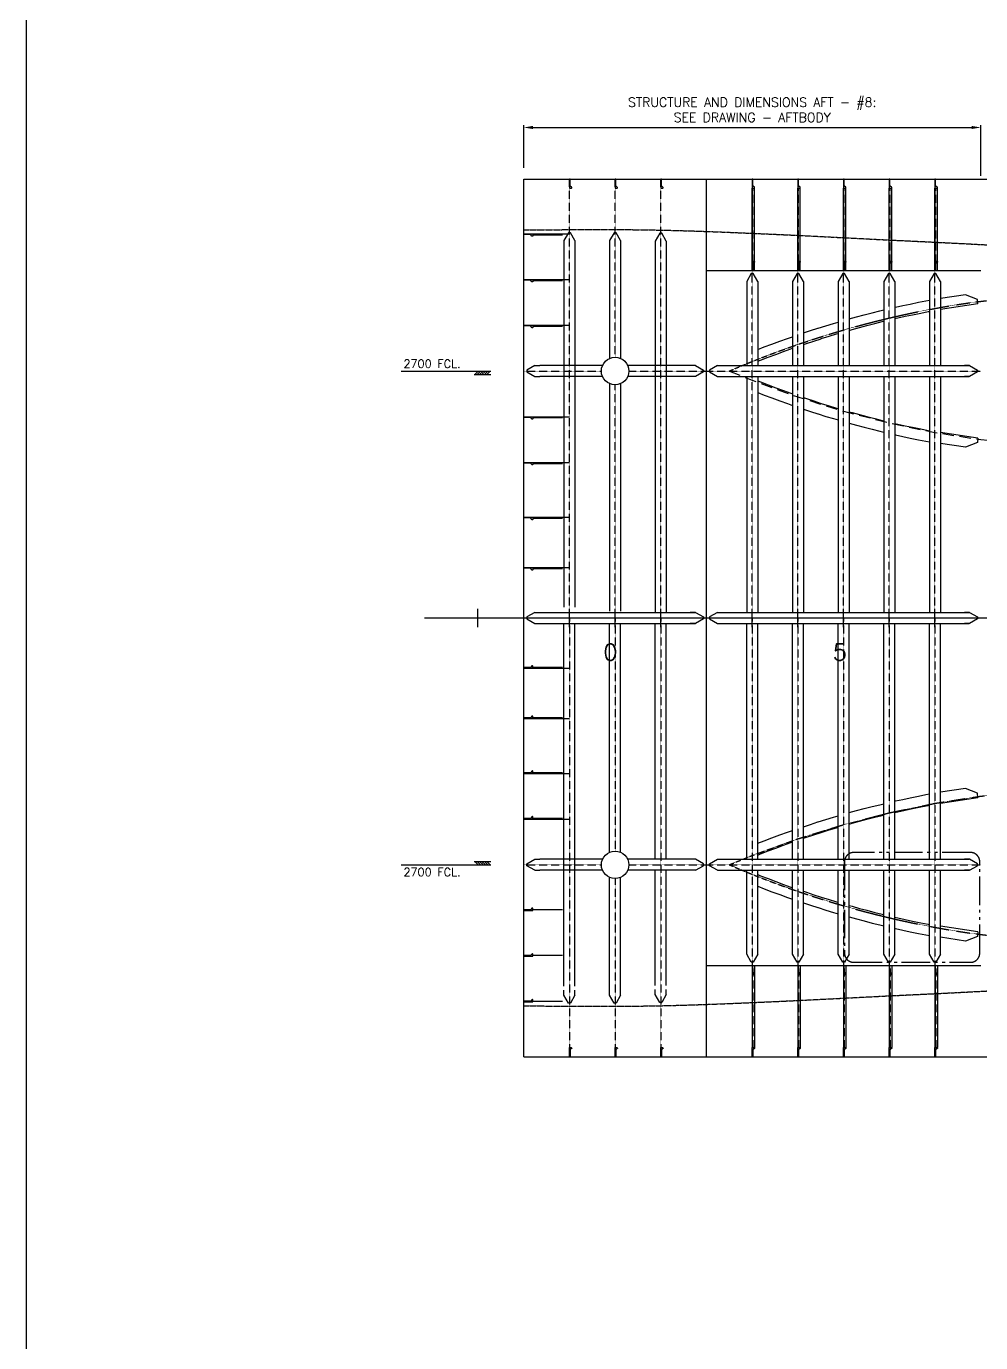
# Model space of a CAD drawing. Extents: x 53504 to 151281, y 25397 to 132894.
# Drawn here: x 84447 to 94889, y 99478 to 113874 of the extents above; entities that cross this region are included whole.
import ezdxf

# ---------------------------------------------------------------- set-up
doc = ezdxf.new("R2010")
doc.units = 0
doc.header["$LTSCALE"] = 250
for name, pattern in [('CENTER', [3, 2.5, -0.25, 0, -0.25]), ('DASHED', [0.75, 0.5, -0.25]), ('PHANTOM', [2.1, 1.25, -0.2, 0.125, -0.2, 0.125, -0.2])]:
    doc.linetypes.add(name, pattern=pattern)
doc.layers.get('0').update_dxf_attribs({"linetype": 'CONTINUOUS'})
doc.layers.get('DEFPOINTS').update_dxf_attribs({"linetype": 'CONTINUOUS'})
for name, color, linetype in [('S0CE1', 1, 'CENTER'), ('S0CO1', 1, 'CONTINUOUS'), ('S0CO2', 2, 'CONTINUOUS'), ('S0CO5', 4, 'CONTINUOUS'), ('S0DA1', 1, 'DASHED'), ('S0DA2', 2, 'DASHED'), ('S0DA3', 3, 'DASHED'), ('S0DIM', 2, 'CONTINUOUS'), ('S0PH1', 1, 'PHANTOM'), ('S0TX2', 2, 'CONTINUOUS')]:
    doc.layers.add(name, color=color, linetype=linetype)
doc.styles.add('18', font='romans', dxfattribs={"height": 180})
doc.styles.add('ROMANS', font='romans', dxfattribs={"height": 100})
doc.dimstyles.get("Standard").update_dxf_attribs({"dimscale": 50, "dimtxt": 2, "dimasz": 2, "dimexe": 0.5, "dimexo": 1, "dimgap": 1, "dimtad": 1, "dimdsep": 46, "dimtxsty": 'ROMANS', "dimcen": 1.5, "dimclrd": 1, "dimclre": 1, "dimclrt": 2, "dimazin": 2, "dimtfac": 1, "dimtmove": 2, "dimatfit": 3, "dimfxl": 1, "dimtvp": 100, "dimtolj": 1, "dimarcsym": 0})

# ---------------------------------------------------------------- blocks, each defined once
blk = doc.blocks.new('snip')
at = {"color": 0, "linetype": 'ByBlock'}
for p, q in [((-75, -151), (-75, -221)), ((75, -151), (75, -221))]:
    blk.add_line(p, q, dxfattribs=at)
blk.add_lwpolyline([(75, -151), (13, -43), (-12, -43), (-75, -151)], dxfattribs=at)
blk = doc.blocks.new('HP100x7')
at = {"color": 0}
blk.add_lwpolyline([(0, 0), (0, -100), (20, -100, 0.767327), (24, -89), (10, -79, -0.267949), (7, -75), (7, 0)], format="xyb", close=True, dxfattribs=at)
blk = doc.blocks.new('*X7')
at = {"color": 0}
for p, q in [((13410, 17177), (13450, 17217)), ((13439, 17177), (13479, 17217)), ((13467, 17177), (13507, 17217)), ((13495, 17177), (13535, 17217)), ((13523, 17177), (13563, 17217)), ((13552, 17177), (13592, 17217))]:
    blk.add_line(p, q, dxfattribs=at)
blk = doc.blocks.new('TYKK')
at = {"layer": 'S0CO1'}
for p, q in [((-2.04, 0.82), (2.04, 0.82)), ((-2.04, 0), (2.04, 0))]:
    blk.add_line(p, q, dxfattribs=at)
at = {"layer": 'S0CO1', "xscale": 0.0204, "yscale": 0.0204, "zscale": 0.0204}
blk.add_blockref('*X7', (-275.41, -350.41), dxfattribs=at)
blk = doc.blocks.new('*D113')
at = {"layer": 'DEFPOINTS', "color": 0, "transparency": 16777216}
for p in [(94889, 112768), (89889, 112278), (94889, 112191)]:
    blk.add_point(p, dxfattribs=at)
at = {"layer": 'S0CO1', "color": 1, "lineweight": -2, "transparency": 16777216}
for p, q in [((89889, 112328), (89889, 112793)), ((89989, 112768), (94789, 112768)), ((94889, 112241), (94889, 112793))]:
    blk.add_line(p, q, dxfattribs=at)
at = {"layer": 'S0CO1', "color": 1, "transparency": 16777216}
for points in [[(89989, 112785), (89989, 112751), (89889, 112768)], [(94789, 112785), (94789, 112751), (94889, 112768)]]:
    blk.add_solid(points, dxfattribs=at)
at = {"layer": 'S0CO1', "color": 2, "transparency": 16777216, "insert": (92389, 112961), "char_height": 100, "attachment_point": 5, "style": 'ROMANS'}
blk.add_mtext('\\A1;STRUCTURE AND DIMENSIONS AFT - #8:\\PSEE DRAWING - AFTBODY', dxfattribs=at)

msp = doc.modelspace()

# ---------------------------------------------------------------- linework, layer by layer
at = {"layer": 'S0CE1', "color": 0, "ltscale": 0.02}
msp.add_line((88804.363, 107404.555), (126017.273, 107404.555), dxfattribs=at)
at = {"layer": 'S0CO1', "color": 6}
msp.add_line((84446.818, 131749.218), (84446.818, 85812.296), dxfattribs=at)
at = {"layer": 'S0CO1', "color": 0}
for p, q in [((92388.569, 111204.555), (92388.569, 112104.555)), ((92414.918, 111204.555), (92414.918, 112104.555)), ((92888.569, 111204.555), (92888.569, 112104.555)), ((92914.918, 111204.555), (92914.918, 112104.555)), ((93388.569, 111204.555), (93388.569, 112104.555)), ((93414.918, 111204.555), (93414.918, 112104.555)), ((93888.569, 111204.555), (93888.569, 112104.555)), ((93914.918, 111204.555), (93914.918, 112104.555)), ((94388.569, 111204.555), (94388.569, 112104.555)), ((94414.918, 111204.555), (94414.918, 112104.555)), ((89988.569, 111604.555), (90388.569, 111604.555)), ((89988.569, 111594.555), (90313.569, 111594.555)), ((90328.569, 111474.454), (90328.569, 107523.694)), ((90448.569, 111474.454), (90448.569, 107523.694)), ((90828.569, 111475.368), (90828.569, 110242.032)), ((90948.569, 111475.368), (90948.569, 110242.032)), ((91328.569, 111469.236), (91328.569, 107464.555)), ((91448.569, 111469.236), (91448.569, 107464.555)), ((89988.569, 111104.555), (90388.569, 111104.555)), ((89988.569, 111094.555), (90313.569, 111094.555)), ((92328.569, 111027.996), (92328.569, 110164.555)), ((92448.569, 111027.996), (92448.569, 110164.555)), ((92828.569, 111027.996), (92828.569, 110164.555)), ((92948.569, 111027.996), (92948.569, 110164.555)), ((93328.569, 111027.996), (93328.569, 110164.555)), ((93448.569, 111027.996), (93448.569, 110164.555)), ((93828.569, 111027.996), (93828.569, 110164.555)), ((93948.569, 111027.996), (93948.569, 110164.555)), ((94328.569, 111027.996), (94328.569, 110164.555)), ((94448.569, 111027.996), (94448.569, 110164.555)), ((94720.64, 110938.443), (94448.569, 110897.493)), ((94852.8, 110887.517), (94720.64, 110938.443)), ((94858.569, 110837.851), (94852.8, 110887.517)), ((94858.569, 110837.851), (94448.569, 110776.141)), ((89988.569, 110604.555), (90388.569, 110604.555)), ((89988.569, 110594.555), (90313.569, 110594.555)), ((90751.092, 110164.555), (90065.128, 110164.555)), ((91712.011, 110164.555), (91026.047, 110164.555)), ((92065.128, 110164.555), (94763.634, 110164.555)), ((90751.092, 110044.555), (90065.128, 110044.555)), ((91712.011, 110044.555), (91026.047, 110044.555)), ((92065.128, 110044.555), (94763.634, 110044.555)), ((92328.569, 110044.555), (92328.569, 107464.555)), ((92448.569, 110044.555), (92448.569, 107464.555)), ((92828.569, 110044.555), (92828.569, 107464.555)), ((92948.569, 110044.555), (92948.569, 107464.555)), ((93328.569, 110044.555), (93328.569, 107464.555)), ((93448.569, 110044.555), (93448.569, 107464.555)), ((93828.569, 110044.555), (93828.569, 107464.555)), ((93948.569, 110044.555), (93948.569, 107464.555)), ((94328.569, 110044.555), (94328.569, 107464.555)), ((94448.569, 110044.555), (94448.569, 107464.555)), ((90828.569, 109967.077), (90828.569, 107479.555)), ((90948.569, 109967.077), (90948.569, 107479.555)), ((89988.569, 109604.555), (90388.569, 109604.555)), ((89988.569, 109594.555), (90313.569, 109594.555)), ((94858.569, 109371.258), (94448.569, 109432.968)), ((94720.64, 109270.666), (94448.569, 109311.616)), ((94852.8, 109321.592), (94720.64, 109270.666)), ((94858.569, 109371.258), (94852.8, 109321.592)), ((89988.569, 109104.555), (90388.569, 109104.555)), ((89988.569, 109094.555), (90313.569, 109094.555)), ((89988.569, 108504.555), (90388.569, 108504.555)), ((89988.569, 108494.555), (90313.569, 108494.555)), ((89988.569, 107954.555), (90388.569, 107954.555)), ((89988.569, 107944.555), (90313.569, 107944.555)), ((90009.302, 107464.555), (91767.837, 107464.555)), ((92065.128, 107464.555), (94763.634, 107464.555)), ((90009.302, 107344.555), (91767.837, 107344.555)), ((90328.569, 103378.795), (90328.569, 107344.555)), ((90448.569, 103378.795), (90448.569, 107344.555)), ((90828.569, 104842.032), (90828.569, 107344.555)), ((90948.569, 104842.032), (90948.569, 107344.555)), ((91328.569, 104764.555), (91328.569, 107344.555)), ((91448.569, 104764.555), (91448.569, 107344.555)), ((92065.128, 107344.555), (94763.634, 107344.555)), ((92328.569, 104764.555), (92328.569, 107344.555)), ((92448.569, 104764.555), (92448.569, 107344.555)), ((92828.569, 104764.555), (92828.569, 107344.555)), ((92948.569, 104764.555), (92948.569, 107344.555)), ((93328.569, 104764.555), (93328.569, 107344.555)), ((93448.569, 104764.555), (93448.569, 107344.555)), ((93828.569, 104764.555), (93828.569, 107344.555)), ((93948.569, 104764.555), (93948.569, 107344.555)), ((94328.569, 104764.555), (94328.569, 107344.555)), ((94448.569, 104764.555), (94448.569, 107344.555)), ((89988.569, 106864.555), (90313.569, 106864.555)), ((89988.569, 106854.555), (90388.569, 106854.555)), ((89988.569, 106314.555), (90313.569, 106314.555)), ((89988.569, 106304.555), (90388.569, 106304.555)), ((89988.569, 105714.555), (90313.569, 105714.555)), ((89988.569, 105704.555), (90388.569, 105704.555)), ((94720.64, 105538.443), (94448.569, 105497.493)), ((94852.8, 105487.517), (94720.64, 105538.443)), ((94858.569, 105437.851), (94448.569, 105376.141)), ((94858.569, 105437.851), (94852.8, 105487.517)), ((89988.569, 105214.555), (90313.569, 105214.555)), ((89988.569, 105204.555), (90388.569, 105204.555)), ((90751.092, 104764.555), (90065.128, 104764.555)), ((91712.011, 104764.555), (91026.047, 104764.555)), ((92065.128, 104764.555), (94763.634, 104764.555)), ((90751.092, 104644.555), (90065.128, 104644.555)), ((90828.569, 103333.741), (90828.569, 104567.077)), ((90948.569, 103333.741), (90948.569, 104567.077)), ((91712.011, 104644.555), (91026.047, 104644.555)), ((91328.569, 103384.013), (91328.569, 104644.555)), ((91448.569, 103384.013), (91448.569, 104644.555)), ((92065.128, 104644.555), (94763.634, 104644.555)), ((92328.569, 103781.113), (92328.569, 104644.555)), ((92448.569, 103781.113), (92448.569, 104644.555)), ((92828.569, 103781.113), (92828.569, 104644.555)), ((92948.569, 103781.113), (92948.569, 104644.555)), ((93328.569, 103781.113), (93328.569, 104644.555)), ((93448.569, 103781.113), (93448.569, 104644.555)), ((93828.569, 103781.113), (93828.569, 104644.555)), ((93948.569, 103781.113), (93948.569, 104644.555)), ((94328.569, 103781.113), (94328.569, 104644.555)), ((94448.569, 103781.113), (94448.569, 104644.555)), ((89988.569, 104214.555), (90313.569, 104214.555)), ((94858.569, 103971.258), (94448.569, 104032.968)), ((94858.569, 103971.258), (94852.8, 103921.592)), ((94720.64, 103870.666), (94448.569, 103911.616)), ((94852.8, 103921.592), (94720.64, 103870.666)), ((89988.569, 103714.555), (90313.569, 103714.555)), ((92388.569, 103604.555), (92388.569, 102704.555)), ((92414.918, 103604.555), (92414.918, 102704.555)), ((92888.569, 103604.555), (92888.569, 102704.555)), ((92914.918, 103604.555), (92914.918, 102704.555)), ((93388.569, 103604.555), (93388.569, 102704.555)), ((93414.918, 103604.555), (93414.918, 102704.555)), ((93888.569, 103604.555), (93888.569, 102704.555)), ((93914.918, 103604.555), (93914.918, 102704.555)), ((94388.569, 103604.555), (94388.569, 102704.555)), ((94414.918, 103604.555), (94414.918, 102704.555)), ((89988.569, 103214.555), (90313.569, 103214.555))]:
    msp.add_line(p, q, dxfattribs=at)
at = {"layer": 'S0CO1', "color": 0, "linetype": 'Continuous'}
msp.add_line((90888.569, 107304.555), (90888.569, 107504.555), dxfattribs=at)
at = {"layer": 'S0CO1', "color": 0, "flags": 128}
for points in [[(93948.569, 110800.55), (93955.484, 110802.144), (94036.567, 110820.132), (94117.459, 110837.411), (94209.214, 110856.23), (94289.928, 110872.094), (94328.569, 110879.382)], [(93448.569, 110674.16), (93449.966, 110674.556), (93531.276, 110696.879), (93612.434, 110718.47), (93702.203, 110741.561), (93784.022, 110761.867), (93828.569, 110772.543)], [(93948.569, 110677.4), (93981.961, 110685.1), (94062.096, 110702.878), (94142.048, 110719.956), (94232.842, 110738.578), (94312.62, 110754.258), (94328.569, 110757.266)], [(92948.569, 110521.115), (93025.516, 110546.461), (93107.249, 110572.645), (93108.697, 110573.102), (93196.163, 110600.318), (93278.58, 110625.194), (93328.569, 110639.836)], [(93448.569, 110549.43), (93482.217, 110558.97), (93562.587, 110581.035), (93642.808, 110602.377), (93731.603, 110625.217), (93812.458, 110645.284), (93828.569, 110649.145)], [(92448.569, 110340.198), (92520.339, 110367.982), (92603.7, 110399.443), (92690.197, 110431.238), (92773.174, 110460.935), (92828.569, 110480.24)], [(92948.569, 110394.463), (92981.485, 110405.615), (93062.593, 110432.332), (93143.635, 110458.294), (93144.604, 110458.6), (93231.328, 110485.585), (93312.782, 110510.171), (93328.569, 110514.795)], [(92448.569, 110211.199), (92480.721, 110223.967), (92563.186, 110255.891), (92645.588, 110286.99), (92731.117, 110318.43), (92813.137, 110347.784), (92828.569, 110353.162)], [(92448.569, 109997.91), (92480.721, 109985.143), (92563.186, 109953.218), (92645.588, 109922.119), (92731.117, 109890.679), (92813.137, 109861.325), (92828.569, 109855.947)], [(92448.569, 109868.911), (92520.339, 109841.127), (92603.7, 109809.666), (92690.197, 109777.871), (92773.174, 109748.174), (92828.569, 109728.869)], [(92948.569, 109814.646), (92981.485, 109803.494), (93062.593, 109776.778), (93143.635, 109750.815), (93144.604, 109750.509), (93231.328, 109723.524), (93312.782, 109698.938), (93328.569, 109694.314)], [(92948.569, 109687.994), (93025.516, 109662.648), (93107.249, 109636.464), (93108.697, 109636.007), (93196.163, 109608.791), (93278.58, 109583.915), (93328.569, 109569.274)], [(93448.569, 109659.679), (93482.217, 109650.139), (93562.587, 109628.075), (93642.808, 109606.733), (93731.603, 109583.892), (93812.458, 109563.825), (93828.569, 109559.964)], [(93448.569, 109534.949), (93449.966, 109534.553), (93531.276, 109512.23), (93612.434, 109490.639), (93702.203, 109467.548), (93784.022, 109447.242), (93828.569, 109436.566)], [(93948.569, 109531.709), (93981.961, 109524.009), (94062.096, 109506.231), (94142.048, 109489.153), (94232.842, 109470.531), (94312.62, 109454.851), (94328.569, 109451.843)], [(93948.569, 109408.559), (93955.484, 109406.965), (94036.567, 109388.977), (94117.459, 109371.698), (94209.214, 109352.879), (94289.928, 109337.015), (94328.569, 109329.727)], [(93948.569, 105400.55), (93955.484, 105402.144), (94036.567, 105420.132), (94117.459, 105437.411), (94209.214, 105456.23), (94289.928, 105472.094), (94328.569, 105479.382)], [(92948.569, 105121.115), (93025.516, 105146.461), (93107.249, 105172.645), (93108.697, 105173.102), (93196.163, 105200.318), (93278.58, 105225.194), (93328.569, 105239.836)], [(93448.569, 105274.16), (93449.966, 105274.556), (93531.276, 105296.879), (93612.434, 105318.47), (93702.203, 105341.561), (93784.022, 105361.867), (93828.569, 105372.543)], [(93448.569, 105149.43), (93482.217, 105158.97), (93562.587, 105181.035), (93642.808, 105202.377), (93731.603, 105225.217), (93812.458, 105245.284), (93828.569, 105249.145)], [(93948.569, 105277.4), (93981.961, 105285.1), (94062.096, 105302.878), (94142.048, 105319.956), (94232.842, 105338.578), (94312.62, 105354.258), (94328.569, 105357.266)], [(92948.569, 104994.463), (92981.485, 105005.615), (93062.593, 105032.332), (93143.635, 105058.294), (93144.604, 105058.6), (93231.328, 105085.585), (93312.782, 105110.171), (93328.569, 105114.795)], [(92448.569, 104940.198), (92520.339, 104967.982), (92603.7, 104999.443), (92690.197, 105031.238), (92773.174, 105060.935), (92828.569, 105080.24)], [(92448.569, 104811.199), (92480.721, 104823.967), (92563.186, 104855.891), (92645.588, 104886.99), (92731.117, 104918.43), (92813.137, 104947.784), (92828.569, 104953.162)], [(92448.569, 104597.91), (92480.721, 104585.143), (92563.186, 104553.218), (92645.588, 104522.119), (92731.117, 104490.679), (92813.137, 104461.325), (92828.569, 104455.947)], [(92448.569, 104468.911), (92520.339, 104441.127), (92603.7, 104409.666), (92690.197, 104377.871), (92773.174, 104348.174), (92828.569, 104328.869)], [(92948.569, 104414.646), (92981.485, 104403.494), (93062.593, 104376.778), (93143.635, 104350.815), (93144.604, 104350.509), (93231.328, 104323.524), (93312.782, 104298.938), (93328.569, 104294.314)], [(92948.569, 104287.994), (93025.516, 104262.648), (93107.249, 104236.464), (93108.697, 104236.007), (93196.163, 104208.791), (93278.58, 104183.915), (93328.569, 104169.274)], [(93448.569, 104259.679), (93482.217, 104250.139), (93562.587, 104228.075), (93642.808, 104206.733), (93731.603, 104183.892), (93812.458, 104163.825), (93828.569, 104159.964)], [(93448.569, 104134.949), (93449.966, 104134.553), (93531.276, 104112.23), (93612.434, 104090.639), (93702.203, 104067.548), (93784.022, 104047.242), (93828.569, 104036.566)], [(93948.569, 104131.709), (93981.961, 104124.009), (94062.096, 104106.231), (94142.048, 104089.153), (94232.842, 104070.531), (94312.62, 104054.851), (94328.569, 104051.843)], [(93948.569, 104008.559), (93955.484, 104006.965), (94036.567, 103988.977), (94117.459, 103971.698), (94209.214, 103952.879), (94289.928, 103937.015), (94328.569, 103929.727)]]:
    msp.add_lwpolyline(points, dxfattribs=at)
at = {"layer": 'S0CO5', "color": 0}
for p, q in [((89888.569, 112204.555), (108020.329, 112204.555)), ((91888.569, 102604.555), (91888.569, 112204.555)), ((91888.569, 111204.555), (94888.569, 111204.555)), ((91888.569, 103604.555), (94888.569, 103604.555)), ((89888.569, 102604.555), (108020.329, 102604.555))]:
    msp.add_line(p, q, dxfattribs=at)
msp.add_lwpolyline([(89888.569, 102604.555), (89888.569, 107504.555), (89888.569, 109404.555), (89888.569, 110155.716), (89888.569, 110904.555), (89888.569, 111193.308), (89888.569, 111476.666), (89888.569, 111743.805), (89888.569, 111975.717), (89888.569, 112141.381), (89888.569, 112204.555), (89888.569, 112204.555)], dxfattribs=at)
for centre in [(90888.569, 110104.555), (90888.569, 104704.555)]:
    msp.add_circle(centre, 150, dxfattribs=at)
at = {"layer": 'S0DA1', "color": 0, "ltscale": 0.02}
for p, q in [((92396.569, 111204.555), (92396.569, 112104.555)), ((92896.569, 111204.555), (92896.569, 112104.555)), ((93396.569, 111204.555), (93396.569, 112104.555)), ((93896.569, 111204.555), (93896.569, 112104.555)), ((94396.569, 111204.555), (94396.569, 112104.555)), ((92396.569, 103604.555), (92396.569, 102704.555)), ((92896.569, 103604.555), (92896.569, 102704.555)), ((93396.569, 103604.555), (93396.569, 102704.555)), ((93896.569, 103604.555), (93896.569, 102704.555)), ((94396.569, 103604.555), (94396.569, 102704.555))]:
    msp.add_line(p, q, dxfattribs=at)
at = {"layer": 'S0DA2', "color": 0, "ltscale": 0.02}
for p, q in [((90388.569, 107404.555), (90388.569, 112204.555)), ((90888.569, 110254.555), (90888.569, 112204.555)), ((91388.569, 107404.555), (91388.569, 112204.555)), ((92388.569, 107404.555), (92388.569, 111204.555)), ((92888.569, 107404.555), (92888.569, 111204.555)), ((93388.569, 107404.555), (93388.569, 111204.555)), ((93888.569, 107404.555), (93888.569, 111204.555)), ((94388.569, 107404.555), (94388.569, 111204.555)), ((90888.569, 107404.555), (90888.569, 109954.555)), ((90388.569, 107404.555), (90388.569, 102604.555)), ((90888.569, 107404.555), (90888.569, 104854.555)), ((91388.569, 107404.555), (91388.569, 102604.555)), ((92388.569, 107404.555), (92388.569, 103604.555)), ((92888.569, 107404.555), (92888.569, 103604.555)), ((93388.569, 107404.555), (93388.569, 103604.555)), ((93888.569, 107404.555), (93888.569, 103604.555)), ((94388.569, 107404.555), (94388.569, 103604.555)), ((90888.569, 104554.555), (90888.569, 102604.555))]:
    msp.add_line(p, q, dxfattribs=at)
at = {"layer": 'S0DA3', "color": 0, "ltscale": 0.02}
for p, q in [((89888.569, 110104.555), (90738.569, 110104.555)), ((91038.569, 110104.555), (91888.569, 110104.555)), ((91888.569, 110104.555), (94888.569, 110104.555)), ((89888.569, 107404.555), (100888.569, 107404.555)), ((89888.569, 104704.555), (90738.569, 104704.555)), ((91038.569, 104704.555), (91888.569, 104704.555)), ((91888.569, 104704.555), (94888.569, 104704.555))]:
    msp.add_line(p, q, dxfattribs=at)
at = {"layer": 'S0DA3', "color": 0, "ltscale": 0.02, "flags": 128}
for points in [[(92138.57, 110104.555), (92222.516, 110140.443), (92305.561, 110175.095), (92388.57, 110208.893), (92473.42, 110242.587), (92556.045, 110274.573), (92638.606, 110305.732), (92724.297, 110337.231), (92806.476, 110366.643), (92888.57, 110395.252), (92975.147, 110424.585), (93056.414, 110451.353), (93137.571, 110477.352), (93138.62, 110477.684), (93225.467, 110504.707), (93307.082, 110529.341), (93388.57, 110553.208), (93476.842, 110578.234), (93557.368, 110600.342), (93637.745, 110621.725), (93726.703, 110644.608), (93807.718, 110664.715), (93888.57, 110684.09), (93977.548, 110704.608), (94057.841, 110722.421), (94137.95, 110739.532), (94228.904, 110758.186), (94308.838, 110773.898), (94388.57, 110788.935), (94475.125, 110804.502), (94556.652, 110818.422), (94637.969, 110831.593), (94713.063, 110843.015), (94787.524, 110853.527), (94838.124, 110860.211), (94888.57, 110866.504), (94962.061, 110875.002), (95035.641, 110882.705), (95087.018, 110887.607), (95138.225, 110892.104), (95224.423, 110898.941), (95306.637, 110904.704), (95388.57, 110909.714), (95478.823, 110914.429), (95558.8, 110917.939), (95638.692, 110920.81), (95749.566, 110923.978), (95819.204, 110925.557), (95888.57, 110926.817), (96012.972, 110928.396), (96075.894, 110928.891), (96138.62, 110929.18), (96263.88, 110929.461), (96388.57, 110929.555), (96513.919, 110929.555), (96638.68, 110929.555), (96888.569, 110929.555), (97139.096, 110929.555), (97388.569, 110929.555), (97638.589, 110929.555), (97888.569, 110929.555), (98138.607, 110929.555), (98388.569, 110929.555), (98638.534, 110929.555), (98763.797, 110929.555), (98888.569, 110929.555), (99138.677, 110929.555), (99263.938, 110929.555), (99388.569, 110929.555), (99526.916, 110929.555), (99589.666, 110929.555), (99627.697, 110929.555), (99665.627, 110929.555), (99721.382, 110929.555), (99777.013, 110929.555), (99888.569, 110929.555)], [(92138.569, 104704.555), (92388.569, 104806.265), (92888.569, 104988.405), (93388.569, 105143.415), (93888.569, 105272.474), (94388.569, 105376.545), (94888.569, 105454.835), (95388.569, 105502.124), (95888.569, 105524.265), (96388.569, 105529.555), (96888.569, 105529.555), (97388.569, 105529.555), (97888.569, 105529.555), (98388.569, 105529.555), (98888.569, 105529.555), (99388.569, 105529.555), (99888.569, 105529.555)], [(92138.57, 104704.555), (92222.516, 104668.666), (92305.561, 104634.015), (92388.57, 104600.216), (92473.42, 104566.523), (92556.045, 104534.536), (92638.606, 104503.377), (92724.297, 104471.878), (92806.476, 104442.466), (92888.57, 104413.858), (92975.147, 104384.525), (93056.414, 104357.756), (93137.571, 104331.757), (93138.62, 104331.425), (93225.467, 104304.402), (93307.082, 104279.768), (93388.57, 104255.901), (93476.842, 104230.875), (93557.368, 104208.767), (93637.745, 104187.384), (93726.703, 104164.502), (93807.718, 104144.394), (93888.57, 104125.019), (93977.548, 104104.501), (94057.841, 104086.689), (94137.95, 104069.577), (94228.904, 104050.923), (94308.838, 104035.212), (94388.57, 104020.174), (94475.125, 104004.608), (94556.652, 103990.687), (94637.969, 103977.516), (94713.063, 103966.094), (94787.524, 103955.582), (94838.124, 103948.898), (94888.57, 103942.605), (94962.061, 103934.107), (95035.641, 103926.404), (95087.018, 103921.502), (95138.225, 103917.005), (95224.423, 103910.168), (95306.637, 103904.405), (95388.57, 103899.395), (95478.823, 103894.68), (95558.8, 103891.171), (95638.692, 103888.299), (95749.566, 103885.131), (95819.204, 103883.552), (95888.57, 103882.292), (96012.972, 103880.713), (96075.894, 103880.218), (96138.62, 103879.93), (96263.88, 103879.648), (96388.57, 103879.555), (96513.919, 103879.555), (96638.68, 103879.555), (96888.569, 103879.555), (97139.096, 103879.555), (97388.569, 103879.555), (97638.589, 103879.555), (97888.569, 103879.555), (98138.607, 103879.555), (98388.569, 103879.555), (98638.534, 103879.555), (98763.797, 103879.555), (98888.569, 103879.555), (99138.677, 103879.555), (99263.938, 103879.555), (99388.569, 103879.555), (99526.916, 103879.555), (99589.666, 103879.555), (99627.697, 103879.555), (99665.627, 103879.555), (99721.382, 103879.555), (99777.013, 103879.555), (99888.569, 103879.555)]]:
    msp.add_lwpolyline(points, dxfattribs=at)
at = {"layer": 'S0DA3', "color": 0, "flags": 128}
msp.add_lwpolyline([(92138.569, 110104.555), (92388.569, 110002.845), (92888.569, 109820.704), (93388.569, 109665.694), (93888.569, 109536.635), (94388.569, 109432.565), (94888.569, 109354.275), (95388.569, 109306.985), (95888.569, 109284.845), (96388.569, 109279.555), (96888.569, 109279.555), (97388.569, 109279.555), (97888.569, 109279.555), (98388.569, 109279.555), (98888.569, 109279.555), (99388.569, 109279.555), (99888.569, 109279.555)], dxfattribs=at)
at = {"layer": 'S0DIM', "color": 0}
for p, q in [((88549.2, 110104.595), (89529.253, 110104.595)), ((88549.2, 104704.515), (89529.253, 104704.515))]:
    msp.add_line(p, q, dxfattribs=at)
at = {"layer": 'S0PH1', "color": 0}
msp.add_line((89124.49, 107404.555), (89834.136, 107404.555), dxfattribs=at)
at = {"layer": 'S0PH1', "color": 0, "ltscale": 0.02, "flags": 128}
for points in [[(89887.572, 111646.878), (90107.674, 111648.984), (90248.414, 111650.094), (90388.57, 111651.012), (90513.818, 111651.657), (90638.569, 111652.098), (90763.82, 111652.225), (90888.57, 111651.926), (91013.828, 111651.163), (91138.582, 111649.909), (91263.831, 111648.124), (91388.57, 111645.794), (91513.839, 111642.906), (91638.597, 111639.491), (91763.839, 111635.585), (91888.57, 111631.289), (92013.837, 111626.608), (92138.588, 111621.615), (92263.842, 111616.375), (92388.57, 111611.03), (92513.84, 111605.539), (92638.584, 111599.978), (92763.834, 111594.226), (92888.57, 111588.275), (93036.667, 111580.946), (93184.755, 111573.458), (93286.663, 111568.291), (93388.57, 111563.103), (93513.834, 111556.68), (93638.564, 111550.282), (93763.835, 111543.898), (93888.57, 111537.688), (94013.838, 111531.601), (94138.568, 111525.669), (94263.839, 111519.742), (94388.57, 111513.721), (94513.84, 111507.555), (94638.581, 111501.27), (94763.841, 111494.867), (94888.57, 111488.398), (95013.848, 111481.789), (95138.588, 111475.117), (95263.838, 111468.24), (95388.569, 111461.16), (95513.872, 111453.793), (95638.659, 111446.191), (95763.87, 111438.298), (95888.57, 111430.17), (95938.377, 111426.859), (95988.185, 111423.603), (96127.488, 111414.807), (96196.936, 111410.094), (96231.877, 111407.419), (96266.662, 111404.555), (96274.824, 111403.856), (96282.987, 111403.165), (96309.417, 111401.103), (96335.765, 111399.314), (96388.57, 111396.016), (96504.5, 111388.422), (96571.709, 111383.652), (96638.7, 111378.635), (96763.9, 111369.055), (96888.57, 111359.615), (97013.767, 111350.426), (97138.635, 111341.725), (97263.76, 111333.62), (97388.57, 111326.343), (97454.747, 111322.822), (97520.72, 111319.576), (97586.873, 111316.603), (97652.817, 111313.949), (97711.866, 111311.824), (97770.715, 111309.936), (97888.57, 111306.64), (98013.815, 111303.665), (98138.596, 111301.197), (98263.812, 111299.243), (98388.57, 111297.856), (98513.825, 111296.962), (98638.569, 111296.506), (98888.569, 111295.724)], [(89887.572, 103162.231), (90107.674, 103160.125), (90248.414, 103159.015), (90388.57, 103158.097), (90513.818, 103157.452), (90638.569, 103157.011), (90763.82, 103156.884), (90888.57, 103157.183), (91013.828, 103157.946), (91138.582, 103159.201), (91263.831, 103160.985), (91388.57, 103163.315), (91513.839, 103166.203), (91638.597, 103169.618), (91763.839, 103173.524), (91888.57, 103177.82), (92013.837, 103182.501), (92138.588, 103187.494), (92263.842, 103192.734), (92388.57, 103198.079), (92513.84, 103203.57), (92638.584, 103209.131), (92763.834, 103214.883), (92888.57, 103220.834), (93036.667, 103228.163), (93184.755, 103235.651), (93286.663, 103240.818), (93388.57, 103246.006), (93513.834, 103252.43), (93638.564, 103258.827), (93763.835, 103265.211), (93888.57, 103271.421), (94013.838, 103277.508), (94138.568, 103283.44), (94263.839, 103289.367), (94388.57, 103295.389), (94513.84, 103301.555), (94638.581, 103307.839), (94763.841, 103314.242), (94888.57, 103320.711), (95013.848, 103327.32), (95138.588, 103333.992), (95263.838, 103340.869), (95388.569, 103347.949), (95513.872, 103355.316), (95638.659, 103362.918), (95763.87, 103370.811), (95888.57, 103378.939), (95938.377, 103382.25), (95988.185, 103385.506), (96127.488, 103394.302), (96196.936, 103399.015), (96231.877, 103401.69), (96266.662, 103404.555), (96274.824, 103405.254), (96282.987, 103405.944), (96309.417, 103408.006), (96335.765, 103409.795), (96388.57, 103413.093), (96504.5, 103420.687), (96571.709, 103425.457), (96638.7, 103430.474), (96763.9, 103440.055), (96888.57, 103449.494), (97013.767, 103458.683), (97138.635, 103467.384), (97263.76, 103475.489), (97388.57, 103482.766), (97454.747, 103486.287), (97520.72, 103489.534), (97586.873, 103492.506), (97652.817, 103495.16), (97711.866, 103497.285), (97770.715, 103499.173), (97888.57, 103502.469), (98013.815, 103505.444), (98138.596, 103507.912), (98263.812, 103509.866), (98388.57, 103511.253), (98513.825, 103512.147), (98638.569, 103512.603), (98888.569, 103513.385)]]:
    msp.add_lwpolyline(points, dxfattribs=at)
at = {"layer": 'S0PH1', "color": 0}
msp.add_lwpolyline([(94878.569, 103738.555), (94878.569, 104738.555, 0.414213562), (94778.569, 104838.555), (93498.569, 104838.555, 0.414213562), (93398.569, 104738.555), (93398.569, 103738.555, 0.414213562), (93498.569, 103638.555), (94778.569, 103638.555, 0.414213562)], format="xyb", close=True, dxfattribs=at)
at = {"layer": 'S0TX2', "color": 0}
for p, q in [((89388.569, 107304.555), (89388.569, 107504.555)), ((89888.569, 107304.555), (89888.569, 107504.555)), ((90388.569, 107304.555), (90388.569, 107504.555)), ((90888.569, 107304.555), (90888.569, 107504.555)), ((91388.569, 107304.555), (91388.569, 107504.555)), ((91888.569, 107304.555), (91888.569, 107504.555)), ((92388.569, 107304.555), (92388.569, 107504.555)), ((92888.569, 107304.555), (92888.569, 107504.555)), ((93388.569, 107304.555), (93388.569, 107504.555)), ((93888.569, 107304.555), (93888.569, 107504.555)), ((94388.569, 107304.555), (94388.569, 107504.555))]:
    msp.add_line(p, q, dxfattribs=at)

# ---------------------------------------------------------------- block references
at = {"layer": 'S0CO1', "color": 0, "xscale": 0.8, "yscale": 0.8, "zscale": 0.8}
for p in [(90388.569, 111651.012), (90888.569, 111651.926), (91388.569, 111645.794), (92388.569, 111204.555), (92888.569, 111204.555), (93388.569, 111204.555), (93888.569, 111204.555), (94388.569, 111204.555)]:
    msp.add_blockref('snip', p, dxfattribs=at)
at = {"layer": 'S0CO1', "color": 0, "yscale": 0.8, "zscale": 0.8}
for p, xscale, rotation in [((89888.569, 110104.555), 0.8, 89.9999999999985), ((91888.569, 110104.555), -0.8, 270), ((91888.569, 110104.555), 0.8, 90), ((94888.569, 110104.555), -0.8, 270.0000000000015), ((89888.569, 107404.555), 0.8, 90), ((91888.569, 107404.555), -0.8, 270), ((91888.569, 107404.555), 0.8, 90), ((94888.569, 107404.555), -0.8, 270), ((89888.569, 104704.555), -0.8, 90.00000000000144), ((91888.569, 104704.555), 0.8, 269.9999999999999), ((91888.569, 104704.555), -0.8, 90), ((94888.569, 104704.555), 0.8, 269.9999999999985), ((94888.569, 104704.555), 0.8, 269.9999999999985), ((92388.569, 103604.555), -0.8, 180), ((92888.569, 103604.555), -0.8, 180), ((93388.569, 103604.555), -0.8, 180), ((93888.569, 103604.555), -0.8, 180), ((94388.569, 103604.555), -0.8, 180), ((90388.569, 103158.097), -0.8, 180), ((90888.569, 103157.183), -0.8, 180), ((91388.569, 103163.315), -0.8, 180)]:
    msp.add_blockref('snip', p, dxfattribs=dict(at, xscale=xscale, rotation=rotation))
at = {"layer": 'S0CO2', "color": 0}
for p in [(90388.569, 112204.555), (90888.569, 112204.555), (91388.569, 112204.555), (92388.569, 112204.555), (92888.569, 112204.555), (93388.569, 112204.555), (93888.569, 112204.555), (94388.569, 112204.555), (92388.569, 103604.555), (92888.569, 103604.555), (93388.569, 103604.555), (93888.569, 103604.555), (94388.569, 103604.555)]:
    msp.add_blockref('HP100x7', p, dxfattribs=at)
at = {"layer": 'S0CO2', "color": 0, "xscale": -1, "rotation": 180}
for p in [(92388.569, 111204.555), (92888.569, 111204.555), (93388.569, 111204.555), (93888.569, 111204.555), (94388.569, 111204.555), (90388.569, 102604.555), (90888.569, 102604.555), (91388.569, 102604.555), (92388.569, 102604.555), (92888.569, 102604.555), (93388.569, 102604.555), (93888.569, 102604.555), (94388.569, 102604.555)]:
    msp.add_blockref('HP100x7', p, dxfattribs=at)
at = {"layer": 'S0DIM', "color": 0, "extrusion": (0, 0, -1), "xscale": -45, "yscale": 45, "zscale": -45}
msp.add_blockref('TYKK', (-89437.453, 110067.875), dxfattribs=at)
at = {"layer": 'S0DIM', "color": 0, "extrusion": (0, 0, -1), "xscale": 45, "yscale": 45, "zscale": -45, "rotation": 180}
msp.add_blockref('TYKK', (-89437.453, 104741.235), dxfattribs=at)
at = {"layer": 'S0TX2', "color": 0, "xscale": -1, "rotation": 90}
for p in [(89888.569, 111604.555), (89888.569, 111104.555), (89888.569, 110604.555), (89888.569, 109604.555), (89888.569, 109104.555), (89888.569, 108504.555), (89888.569, 107954.555)]:
    msp.add_blockref('HP100x7', p, dxfattribs=at)
at = {"layer": 'S0TX2', "color": 0, "rotation": 89.99999999999991}
for p in [(89888.569, 106854.555), (89888.569, 106304.555), (89888.569, 105704.555), (89888.569, 105204.555), (89888.569, 104204.555), (89888.569, 103704.555), (89888.569, 103204.555)]:
    msp.add_blockref('HP100x7', p, dxfattribs=at)

# ---------------------------------------------------------------- texts
at = {"layer": 'S0DIM', "color": 0, "style": 'ROMANS', "text_generation_flag": 6}
for p in [(88573.273, 110139.293), (88573.273, 104579.816)]:
    msp.add_text('2700 FCL.', height=90, rotation=180, dxfattribs=at).set_placement(p)
at = {"layer": 'S0TX2', "color": 0, "style": '18'}
for s, p in [('0', (90760.178, 106940.337)), ('5', (93270.795, 106940.337))]:
    msp.add_text(s, height=180, dxfattribs=at).set_placement(p)

# ---------------------------------------------------------------- dimensions: what is measured, and where the dimension line sits
at = {"layer": 'S0CO1', "color": 0}
dim = msp.add_linear_dim(base=(94888.57, 112767.936), p1=(89888.569, 112278.335), p2=(94888.57, 112191.428), text='STRUCTURE AND DIMENSIONS AFT - #8:\\PSEE DRAWING - AFTBODY', dimstyle='STANDARD', dxfattribs=at)
dim.commit()
dim.dimension.update_dxf_attribs({"geometry": '*D113', "text_midpoint": (92388.569, 112960.793)})

doc.saveas('drawing.dxf')
